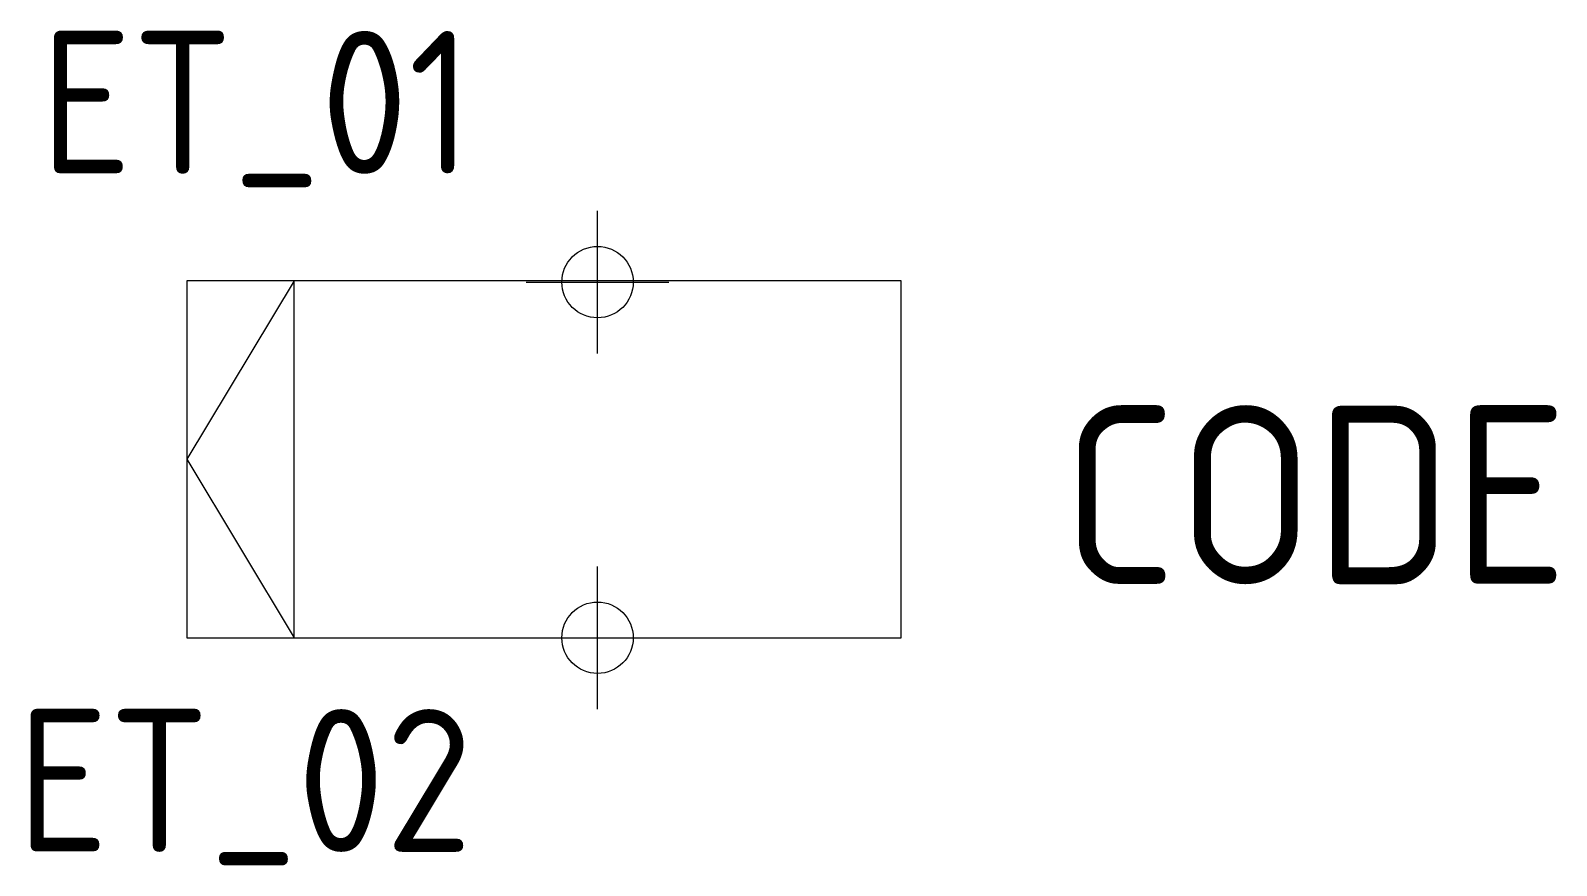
# Model space of a CAD drawing. Extents: x 1022.8 to 1044.2, y 2864.3 to 2876.
import ezdxf
from ezdxf.enums import TextEntityAlignment as Align

# ---------------------------------------------------------------- set-up
doc = ezdxf.new("R2010")
doc.units = 0
doc.header["$LTSCALE"] = 10
doc.header["$MEASUREMENT"] = 0
doc.header["$PDMODE"] = 34
doc.header["$PDSIZE"] = -5
doc.layers.get('0').update_dxf_attribs({"linetype": 'CONTINUOUS'})
for name, color, linetype in [('C', 7, 'CONTINUOUS'), ('TKST2', 1, 'CONTINUOUS'), ('TKST3', 3, 'CONTINUOUS')]:
    doc.layers.add(name, color=color, linetype=linetype)
doc.styles.get("Standard").update_dxf_attribs({"font": 'iso8.shx'})

msp = doc.modelspace()

# ---------------------------------------------------------------- linework, layer by layer
for points in [[(1026.5, 2872.5), (1025, 2870), (1026.5, 2867.5)], [(1025, 2867.5), (1035, 2867.5), (1035, 2872.5), (1025, 2872.5), (1025, 2867.5)], [(1026.5, 2867.5), (1026.5, 2872.5)]]:
    msp.add_lwpolyline(points)
at = {"layer": 'C', "color": 1}
msp.add_point((1030.75, 2872.482), dxfattribs=at)
at = {"layer": 'C', "color": 2}
msp.add_point((1030.75, 2867.5), dxfattribs=at)

# ---------------------------------------------------------------- texts
at = {"layer": 'TKST2'}
for tag, p in [('ET_01', (1029, 2874)), ('ET_02', (1029, 2864.5))]:
    msp.add_attdef(tag, text='', height=2, dxfattribs=at).set_placement(p, align=Align.RIGHT)
at = {"layer": 'TKST3'}
msp.add_attdef('CODE', (1037.25, 2868.25), '-K', height=2.5, dxfattribs=at)

doc.saveas('drawing.dxf')
